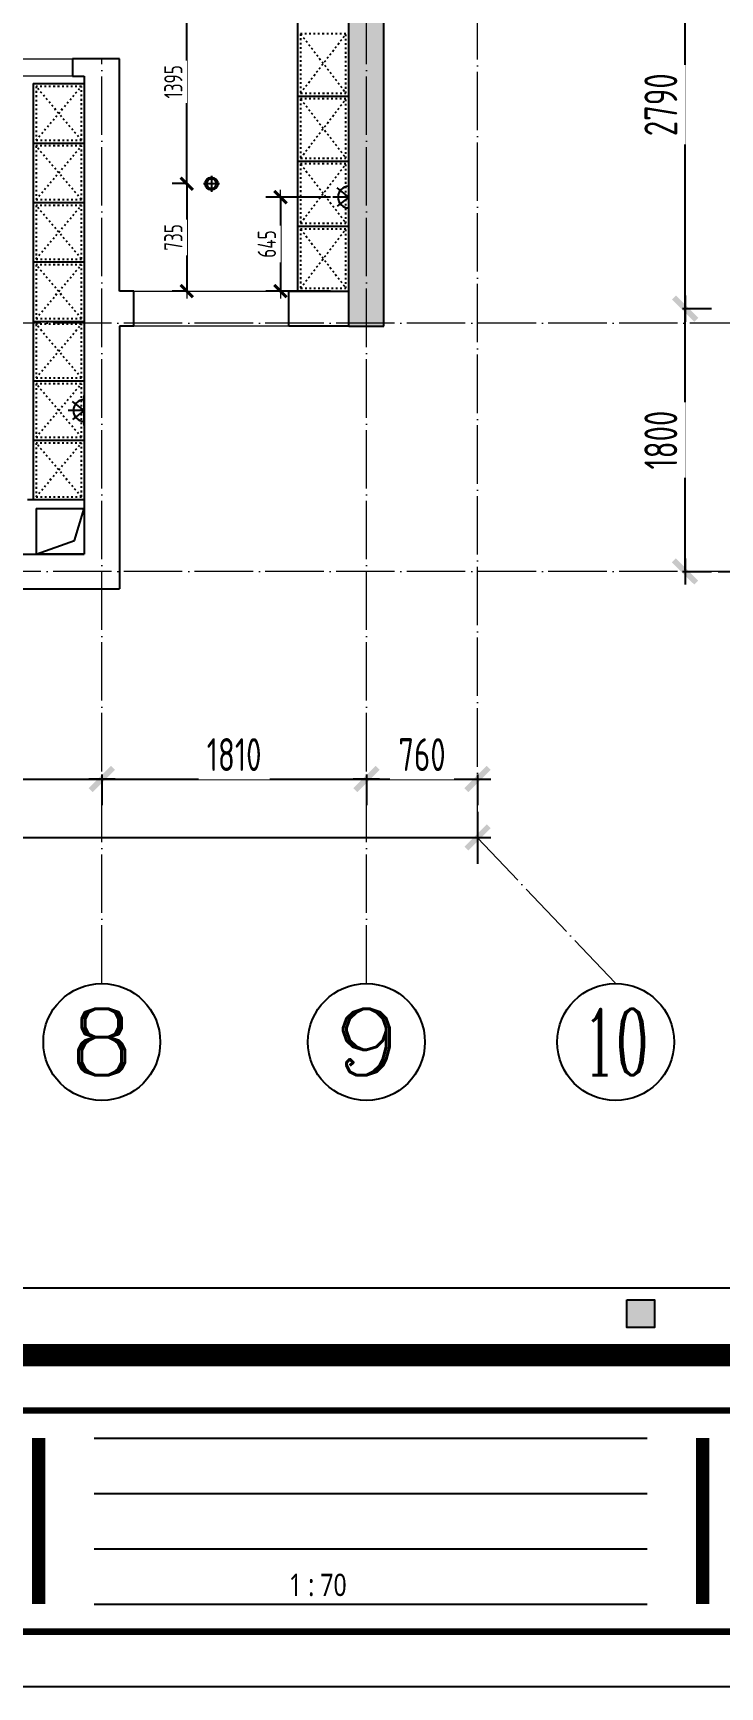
# Model space of a CAD drawing. Header units: inches. Extents: x -50945 to 250244, y -404780 to 18493.
# Drawn here: x 174147 to 178845, y -337352 to -326034 of the extents above; entities that cross this region are included whole.
import ezdxf
from ezdxf.enums import TextEntityAlignment as Align

# ---------------------------------------------------------------- set-up
doc = ezdxf.new("R2010")
doc.units = ezdxf.units.IN
doc.header["$MEASUREMENT"] = 0
doc.linetypes.add('ACAD_ISO03W100', pattern=[30, 12, -18])
doc.linetypes.add('DOTE', pattern=[2.42, 2, -0.2, 0.02, -0.2])
for name, color, linetype in [('0 @ 1 (1)', 7, 'Continuous'), ('15开关布置图-YJ', 2, 'Continuous'), ('AXIS', 1, 'Continuous'), ('AXIS_TEXT', 7, 'Continuous'), ('A图框', 7, 'Continuous'), ('D-ARCHI', 250, 'Continuous'), ('EVH 立面填充', 8, 'Continuous'), ('IBS-182-原建筑非承重墙', 150, 'Continuous'), ('IBS-200-原建筑承重墙柱', 200, 'Continuous'), ('IDS-040-固定高家具', 40, 'Continuous'), ('IRC-2-天花灯具', 2, 'Continuous'), ('外标注', 50, 'Continuous')]:
    doc.layers.add(name, color=color, linetype=linetype)
doc.layers.add('天棚材质标注', color=2, linetype='Continuous', lineweight=5)
doc.layers.add('门', color=65, linetype='Continuous', lineweight=13)
doc.styles.add('05.YBC-内标注2.5', font='', dxfattribs={"width": 0.8, "height": 2.5})
doc.styles.add('_TCH_AXIS', font='COMPLEX', dxfattribs={"bigfont": 'GBCBIG'})
doc.styles.add('COMPLEX', font='COMPLEX')
doc.styles.add('HBA-DIMT', font='ARCHS.SHX', dxfattribs={"width": 0.8})
doc.styles.get('05.YBC-内标注2.5').set_extended_font_data('SimSun')
doc.dimstyles.new('HBA_40', dxfattribs={"dimscale": 50, "dimtxt": 2.5, "dimasz": 0.1, "dimexe": 2, "dimexo": 2.5, "dimgap": 0.6, "dimtad": 1, "dimdec": 0, "dimrnd": 5, "dimzin": 0, "dimtxsty": 'HBA-DIMT', "dimblk": 'HBA_DIMENSION_TICK', "dimblk1": 'HBA_DIMENSION_TICK', "dimblk2": 'HBA_DIMENSION_TICK', "dimcen": 0.125, "dimclrd": 44, "dimclre": 44, "dimclrt": 2, "dimadec": 0, "dimazin": 0, "dimtfac": 1, "dimtdec": 0, "dimtix": 1, "dimtmove": 1, "dimatfit": 3, "dimldrblk": 'HBA_Leader_Dot', "dimfxl": 0, "dimtvp": 1, "dimtfill": 1, "dimtolj": 1, "dimtzin": 0, "dimarcsym": 0})

# ---------------------------------------------------------------- blocks, each defined once
blk = doc.blocks.new('HBA_DIMENSION_TICK')
at = {"color": 0, "linetype": 'ByBlock'}
for p, q in [((-10, 0), (0, 0)), ((0, 0), (10, 0))]:
    blk.add_line(p, q, dxfattribs=at)
at = {"color": 50, "linetype": 'ByBlock'}
blk.add_solid([(-10, -7), (-7, -10), (7, 10), (10, 7)], dxfattribs=at)
blk = doc.blocks.new('*D631')
at = {"layer": 'Defpoints', "color": 0, "transparency": 16777216}
for p in [(172577, -330884), (174617, -330884), (174617, -331139)]:
    blk.add_point(p, dxfattribs=at)
at = {"layer": '外标注', "color": 44, "lineweight": -2, "transparency": 16777216}
for p, q in [((172577, -331109), (172577, -331319)), ((172586, -331139), (174608, -331139)), ((174617, -331109), (174617, -331319))]:
    blk.add_line(p, q, dxfattribs=at)
at = {"layer": '外标注', "color": 44, "lineweight": -2, "transparency": 16777216, "xscale": 9, "yscale": 9, "zscale": 9, "rotation": 180}
blk.add_blockref('HBA_DIMENSION_TICK', (172577, -331139), dxfattribs=at)
at = {"layer": '外标注', "color": 44, "lineweight": -2, "transparency": 16777216, "xscale": 9, "yscale": 9, "zscale": 9}
blk.add_blockref('HBA_DIMENSION_TICK', (174617, -331139), dxfattribs=at)
at = {"layer": '外标注', "color": 2, "transparency": 16777216, "insert": (173597, -330972), "char_height": 225, "attachment_point": 5, "style": 'HBA-DIMT', "bg_fill": 3, "box_fill_scale": 1.25, "bg_fill_color": 256, "bg_fill_true_color": 13158600, "bg_fill_transparency": 0}
blk.add_mtext('\\A1;2040', dxfattribs=at)
blk = doc.blocks.new('HBA_Leader_Dot')
at = {"color": 0, "linetype": 'ByBlock'}
blk.add_line((-5, 0), (-10, 0), dxfattribs=at)
at = {"color": 0, "linetype": 'ByBlock', "const_width": 5}
blk.add_lwpolyline([(-2.5, 0, 1), (2.5, 0, 1)], format="xyb", close=True, dxfattribs=at)
blk = doc.blocks.new('*D632')
at = {"layer": 'Defpoints', "color": 0, "transparency": 16777216}
for p in [(174617, -330884), (176427, -330884), (176427, -331139)]:
    blk.add_point(p, dxfattribs=at)
at = {"layer": '外标注', "color": 44, "lineweight": -2, "transparency": 16777216}
for p, q in [((174617, -331109), (174617, -331319)), ((174626, -331139), (176418, -331139)), ((176427, -331109), (176427, -331319))]:
    blk.add_line(p, q, dxfattribs=at)
at = {"layer": '外标注', "color": 44, "lineweight": -2, "transparency": 16777216, "xscale": 9, "yscale": 9, "zscale": 9, "rotation": 180}
blk.add_blockref('HBA_DIMENSION_TICK', (174617, -331139), dxfattribs=at)
at = {"layer": '外标注', "color": 44, "lineweight": -2, "transparency": 16777216, "xscale": 9, "yscale": 9, "zscale": 9}
blk.add_blockref('HBA_DIMENSION_TICK', (176427, -331139), dxfattribs=at)
at = {"layer": '外标注', "color": 2, "transparency": 16777216, "insert": (175522, -330972), "char_height": 225, "attachment_point": 5, "style": 'HBA-DIMT', "bg_fill": 3, "box_fill_scale": 1.25, "bg_fill_color": 256, "bg_fill_true_color": 13158600, "bg_fill_transparency": 0}
blk.add_mtext('\\A1;1810', dxfattribs=at)
blk = doc.blocks.new('*D633')
at = {"layer": 'Defpoints', "color": 0, "transparency": 16777216}
for p in [(176427, -330884), (177187, -330884), (177187, -331139)]:
    blk.add_point(p, dxfattribs=at)
at = {"layer": '外标注', "color": 44, "lineweight": -2, "transparency": 16777216}
for p, q in [((176427, -331109), (176427, -331319)), ((176436, -331139), (177178, -331139)), ((177187, -331109), (177187, -331319))]:
    blk.add_line(p, q, dxfattribs=at)
at = {"layer": '外标注', "color": 44, "lineweight": -2, "transparency": 16777216, "xscale": 9, "yscale": 9, "zscale": 9, "rotation": 180}
blk.add_blockref('HBA_DIMENSION_TICK', (176427, -331139), dxfattribs=at)
at = {"layer": '外标注', "color": 44, "lineweight": -2, "transparency": 16777216, "xscale": 9, "yscale": 9, "zscale": 9}
blk.add_blockref('HBA_DIMENSION_TICK', (177187, -331139), dxfattribs=at)
at = {"layer": '外标注', "color": 2, "transparency": 16777216, "insert": (176807, -330972), "char_height": 225, "attachment_point": 5, "style": 'HBA-DIMT', "bg_fill": 3, "box_fill_scale": 1.25, "bg_fill_color": 256, "bg_fill_true_color": 13158600, "bg_fill_transparency": 0}
blk.add_mtext('\\A1;760', dxfattribs=at)
blk = doc.blocks.new('*D634')
at = {"layer": 'Defpoints', "color": 0, "transparency": 16777216}
for p in [(162487, -331139), (177187, -331139), (177187, -331539)]:
    blk.add_point(p, dxfattribs=at)
at = {"layer": '外标注', "color": 44, "lineweight": -2, "transparency": 16777216}
for p, q in [((162487, -331364), (162487, -331719)), ((177187, -331364), (177187, -331719)), ((162496, -331539), (177178, -331539))]:
    blk.add_line(p, q, dxfattribs=at)
at = {"layer": '外标注', "color": 44, "lineweight": -2, "transparency": 16777216, "xscale": 9, "yscale": 9, "zscale": 9, "rotation": 180}
blk.add_blockref('HBA_DIMENSION_TICK', (162487, -331539), dxfattribs=at)
at = {"layer": '外标注', "color": 44, "lineweight": -2, "transparency": 16777216, "xscale": 9, "yscale": 9, "zscale": 9}
blk.add_blockref('HBA_DIMENSION_TICK', (177187, -331539), dxfattribs=at)
at = {"layer": '外标注', "color": 2, "transparency": 16777216, "insert": (169837, -331372), "char_height": 225, "attachment_point": 5, "style": 'HBA-DIMT', "bg_fill": 3, "box_fill_scale": 1.25, "bg_fill_color": 256, "bg_fill_true_color": 13158600, "bg_fill_transparency": 0}
blk.add_mtext('\\A1;14700', dxfattribs=at)
blk = doc.blocks.new('*D635')
at = {"layer": 'Defpoints', "color": 0, "transparency": 16777216}
for p in [(178365, -327920), (178607, -327920), (178365, -329719)]:
    blk.add_point(p, dxfattribs=at)
at = {"layer": '外标注', "color": 44, "lineweight": -2, "transparency": 16777216}
for p, q in [((178590, -327920), (178787, -327920)), ((178607, -329710), (178607, -327929)), ((178590, -329719), (178787, -329719))]:
    blk.add_line(p, q, dxfattribs=at)
at = {"layer": '外标注', "color": 44, "lineweight": -2, "transparency": 16777216, "xscale": 9, "yscale": 9, "zscale": 9}
for p, rotation in [((178607, -327920), 90), ((178607, -329719), 270)]:
    blk.add_blockref('HBA_DIMENSION_TICK', p, dxfattribs=dict(at, rotation=rotation))
at = {"layer": '外标注', "color": 2, "transparency": 16777216, "insert": (178441, -328820), "char_height": 225, "attachment_point": 5, "rotation": 90, "style": 'HBA-DIMT', "bg_fill": 3, "box_fill_scale": 1.25, "bg_fill_color": 256, "bg_fill_true_color": 13158600, "bg_fill_transparency": 0}
blk.add_mtext('\\A1;1800', dxfattribs=at)
blk = doc.blocks.new('*D636')
at = {"layer": 'Defpoints', "color": 0, "transparency": 16777216}
for p in [(178365, -325130), (178607, -325130), (178365, -327920)]:
    blk.add_point(p, dxfattribs=at)
at = {"layer": '外标注', "color": 44, "lineweight": -2, "transparency": 16777216}
for p, q in [((178590, -325130), (178787, -325130)), ((178607, -327911), (178607, -325139)), ((178590, -327920), (178787, -327920))]:
    blk.add_line(p, q, dxfattribs=at)
at = {"layer": '外标注', "color": 44, "lineweight": -2, "transparency": 16777216, "xscale": 9, "yscale": 9, "zscale": 9}
for p, rotation in [((178607, -325130), 90), ((178607, -327920), 270)]:
    blk.add_blockref('HBA_DIMENSION_TICK', p, dxfattribs=dict(at, rotation=rotation))
at = {"layer": '外标注', "color": 2, "transparency": 16777216, "insert": (178441, -326525), "char_height": 225, "attachment_point": 5, "rotation": 90, "style": 'HBA-DIMT', "bg_fill": 3, "box_fill_scale": 1.25, "bg_fill_color": 256, "bg_fill_true_color": 13158600, "bg_fill_transparency": 0}
blk.add_mtext('\\A1;2790', dxfattribs=at)
blk = doc.blocks.new('*D639')
at = {"layer": 'Defpoints', "color": 0, "transparency": 16777216}
for p in [(178607, -320410), (179007, -320410), (178607, -329719)]:
    blk.add_point(p, dxfattribs=at)
at = {"layer": '外标注', "color": 44, "lineweight": -2, "transparency": 16777216}
for p, q in [((178832, -320410), (179187, -320410)), ((179007, -329710), (179007, -320419)), ((178832, -329719), (179187, -329719))]:
    blk.add_line(p, q, dxfattribs=at)
at = {"layer": '外标注', "color": 44, "lineweight": -2, "transparency": 16777216, "xscale": 9, "yscale": 9, "zscale": 9}
for p, rotation in [((179007, -320410), 90), ((179007, -329719), 270)]:
    blk.add_blockref('HBA_DIMENSION_TICK', p, dxfattribs=dict(at, rotation=rotation))
at = {"layer": '外标注', "color": 2, "transparency": 16777216, "insert": (178841, -325064), "char_height": 225, "attachment_point": 5, "rotation": 90, "style": 'HBA-DIMT', "bg_fill": 3, "box_fill_scale": 1.25, "bg_fill_color": 256, "bg_fill_true_color": 13158600, "bg_fill_transparency": 0}
blk.add_mtext('\\A1;9310', dxfattribs=at)
blk = doc.blocks.new('_AXISO')
blk.add_circle((0, 0), 0.5)
at = {"layer": 'AXIS_TEXT', "style": 'COMPLEX', "width": 1.041667}
blk.add_attdef('A', text='', height=0.56, dxfattribs=at).set_placement((-0.25, -0.28), (0.25, -0.28), align=Align.FIT)
blk = doc.blocks.new('gegeg')
at = {"layer": 'A图框'}
h = blk.add_hatch(color=256, dxfattribs=at)
h.dxf.hatch_style = 1
h.paths.add_polyline_path([(154931, -57558), (154756, -57558), (154756, -57733), (154931, -57733)])
for p, q in [((133887, -57482), (161887, -57482)), ((151384, -58433), (154884, -58433)), ((151384, -58783), (154884, -58783)), ((151384, -59133), (154884, -59133)), ((151384, -59483), (154884, -59483))]:
    blk.add_line(p, q, dxfattribs=at)
for points in [[(162587, -39218), (162587, -60008), (133187, -60008), (133187, -39218)], [(154756, -57558), (154931, -57558), (154931, -57733), (154756, -57733)]]:
    blk.add_lwpolyline(points, close=True, dxfattribs=at)
for points, const_width in [([(161887, -57908), (133887, -57908)], 140), ([(151034, -58433), (151034, -59483)], 84), ([(155234, -58433), (155234, -59483)], 84)]:
    blk.add_lwpolyline(points, dxfattribs=dict(at, const_width=const_width))
at = {"layer": 'A图框', "const_width": 42}
blk.add_lwpolyline([(133537, -58258), (162237, -58258), (162237, -59658), (133537, -59658)], close=True, dxfattribs=at)
at = {"layer": '0 @ 1 (1)', "insert": (152579, -59363), "char_height": 175, "width": 3199.54, "attachment_point": 4, "style": '05.YBC-内标注2.5'}
blk.add_mtext('{\\fMicrosoft YaHei|b0|i0|c134|p34;\\H0.8x; 1 : 70}', dxfattribs=at)
blk = doc.blocks.new('A$C2C253EB8')
at = {"layer": 'IRC-2-天花灯具', "color": 250}
for p, q in [((0, 55), (110, 55)), ((55, 0), (55, 110))]:
    blk.add_line(p, q, dxfattribs=at)
at = {"layer": 'IRC-2-天花灯具', "color": 2}
blk.add_ellipse((55, 55), major_axis=(44, 0), ratio=1, start_param=1.571461413961594, end_param=7.85464672114118, dxfattribs=at)
at = {"layer": 'IRC-2-天花灯具', "color": 251}
blk.add_ellipse((55, 55), major_axis=(33, 0), ratio=1, start_param=1.570667, end_param=7.853852, dxfattribs=at)
blk = doc.blocks.new('*D650')
at = {"layer": 'Defpoints', "color": 0, "transparency": 16777216}
for p in [(175312, -327065), (175198, -327800), (175312, -327800)]:
    blk.add_point(p, dxfattribs=at)
at = {"layer": '天棚材质标注', "color": 44, "lineweight": -2, "transparency": 16777216}
for p, q in [((175187, -327065), (175098, -327065)), ((175198, -327070), (175198, -327795)), ((175187, -327800), (175098, -327800))]:
    blk.add_line(p, q, dxfattribs=at)
at = {"layer": '天棚材质标注', "color": 44, "lineweight": -2, "transparency": 16777216, "xscale": 5, "yscale": 5, "zscale": 5}
for p, rotation in [((175198, -327065), 90), ((175198, -327800), 270)]:
    blk.add_blockref('HBA_DIMENSION_TICK', p, dxfattribs=dict(at, rotation=rotation))
at = {"layer": '天棚材质标注', "color": 2, "transparency": 16777216, "insert": (175106, -327433), "char_height": 125, "attachment_point": 5, "rotation": 90, "style": 'HBA-DIMT', "bg_fill": 3, "box_fill_scale": 1.25, "bg_fill_color": 256, "bg_fill_true_color": 13158600, "bg_fill_transparency": 0}
blk.add_mtext('\\A1;735', dxfattribs=at)
blk = doc.blocks.new('*D651')
at = {"layer": 'Defpoints', "color": 0, "transparency": 16777216}
for p in [(175198, -325670), (175312, -325670), (175312, -327065)]:
    blk.add_point(p, dxfattribs=at)
at = {"layer": '天棚材质标注', "color": 44, "lineweight": -2, "transparency": 16777216}
for p, q in [((175187, -325670), (175098, -325670)), ((175198, -327060), (175198, -325675)), ((175187, -327065), (175098, -327065))]:
    blk.add_line(p, q, dxfattribs=at)
at = {"layer": '天棚材质标注', "color": 44, "lineweight": -2, "transparency": 16777216, "xscale": 5, "yscale": 5, "zscale": 5}
for p, rotation in [((175198, -325670), 90), ((175198, -327065), 270)]:
    blk.add_blockref('HBA_DIMENSION_TICK', p, dxfattribs=dict(at, rotation=rotation))
at = {"layer": '天棚材质标注', "color": 2, "transparency": 16777216, "insert": (175106, -326368), "char_height": 125, "attachment_point": 5, "rotation": 90, "style": 'HBA-DIMT', "bg_fill": 3, "box_fill_scale": 1.25, "bg_fill_color": 256, "bg_fill_true_color": 13158600, "bg_fill_transparency": 0}
blk.add_mtext('\\A1;1395', dxfattribs=at)
blk = doc.blocks.new('fhty')
at = {"layer": 'IRC-2-天花灯具'}
for p, q in [((717910, -196860), (717910, -197065)), ((717910, -196962), (717990, -196900)), ((717910, -196962), (718019, -196962)), ((717910, -196962), (717990, -197025))]:
    blk.add_line(p, q, dxfattribs=at)
blk.add_arc((717910, -196962), 74.3, 270, 90, dxfattribs=at)
blk = doc.blocks.new('*D720')
at = {"layer": 'Defpoints', "color": 0, "transparency": 16777216}
for p in [(176307, -327157), (175839, -327800), (176307, -327800)]:
    blk.add_point(p, dxfattribs=at)
at = {"layer": '天棚材质标注', "color": 44, "lineweight": -2, "transparency": 16777216}
for p, q in [((176182, -327157), (175739, -327157)), ((175839, -327162), (175839, -327795)), ((176182, -327800), (175739, -327800))]:
    blk.add_line(p, q, dxfattribs=at)
at = {"layer": '天棚材质标注', "color": 44, "lineweight": -2, "transparency": 16777216, "xscale": 5, "yscale": 5, "zscale": 5}
for p, rotation in [((175839, -327157), 90), ((175839, -327800), 270)]:
    blk.add_blockref('HBA_DIMENSION_TICK', p, dxfattribs=dict(at, rotation=rotation))
at = {"layer": '天棚材质标注', "color": 2, "transparency": 16777216, "insert": (175746, -327478), "char_height": 125, "attachment_point": 5, "rotation": 90, "style": 'HBA-DIMT', "bg_fill": 3, "box_fill_scale": 1.25, "bg_fill_color": 256, "bg_fill_true_color": 13158600, "bg_fill_transparency": 0}
blk.add_mtext('\\A1;645', dxfattribs=at)

msp = doc.modelspace()

# ---------------------------------------------------------------- hatches: boundary and pattern name
at = {"layer": 'EVH 立面填充'}
h = msp.add_hatch(color=256, dxfattribs=at)
h.dxf.hatch_style = 1
h.paths.add_polyline_path([(176547.07, -325250.4), (177307.07, -325250.4), (177307.07, -325010.4), (176307.07, -325010.4), (176307.07, -328040.4), (176547.07, -328040.4)])

# ---------------------------------------------------------------- linework, layer by layer
for p in [(175957.07, -326465.4), (175957.07, -326910.4), (175957.07, -327355.4)]:
    msp.add_point(p)
at = {"layer": 'IBS-182-原建筑非承重墙'}
for p, q in [((174736.77, -326210.4), (174416.77, -326210.4)), ((174416.77, -326210.4), (174416.77, -326330.4)), ((174736.77, -327800.4), (174736.77, -326210.4)), ((174416.77, -326330.4), (174496.77, -326330.4)), ((174496.77, -326330.4), (174496.77, -329600.4)), ((174836.77, -327800.4), (174736.77, -327800.4)), ((174836.77, -328040.4), (174836.77, -327800.4)), ((175897.07, -328040.4), (175897.07, -327800.4)), ((175897.07, -327800.4), (176307.07, -327800.4)), ((174836.77, -328040.4), (174736.77, -328040.4)), ((174736.77, -328040.4), (174736.77, -329838.73)), ((176307.07, -328040.4), (175897.07, -328040.4)), ((174108.53, -329227.41), (174496.77, -329227.41)), ((174168.53, -329287.41), (174168.53, -329600.4)), ((174168.53, -329287.41), (174496.77, -329287.41)), ((174430.23, -329507.82), (174496.77, -329287.41)), ((174168.53, -329600.4), (174430.23, -329507.82)), ((172696.77, -329600.4), (174496.77, -329600.4)), ((174496.77, -329600.4), (174168.53, -329600.4)), ((172696.77, -329838.73), (174736.77, -329838.73))]:
    msp.add_line(p, q, dxfattribs=at)
at = {"layer": 'IBS-200-原建筑承重墙柱', "ltscale": 0.02}
for p, q in [((176307.07, -328040.4), (176307.07, -325010.4)), ((176547.07, -328040.4), (176547.07, -325250.4)), ((176307.07, -328040.4), (176547.07, -328040.4))]:
    msp.add_line(p, q, dxfattribs=at)
at = {"layer": 'IDS-040-固定高家具'}
for p, q in [((175957.07, -327800.4), (175957.07, -325130.4)), ((174146.77, -326380.4), (174146.77, -329227.41)), ((174146.77, -326380.4), (174496.77, -326380.4)), ((175957.07, -326465.4), (176307.07, -326465.4)), ((174146.77, -326787.12), (174496.77, -326787.12)), ((175957.07, -326910.4), (176307.07, -326910.4)), ((174146.77, -327193.83), (174496.77, -327193.83)), ((175957.07, -327355.4), (176307.07, -327355.4)), ((174146.77, -327600.55), (174496.77, -327600.55)), ((174146.77, -328007.26), (174496.77, -328007.26)), ((174146.77, -328413.98), (174496.77, -328413.98)), ((174146.77, -328820.69), (174496.77, -328820.69))]:
    msp.add_line(p, q, dxfattribs=at)
at = {"layer": 'IDS-040-固定高家具', "linetype": 'ACAD_ISO03W100'}
for p, q in [((175977.07, -326445.4), (176287.07, -326040.4)), ((175977.07, -326040.4), (176287.07, -326445.4)), ((174166.77, -326767.12), (174476.77, -326400.4)), ((174476.77, -326767.12), (174166.77, -326400.4)), ((175977.07, -326890.4), (176287.07, -326485.4)), ((175977.07, -326485.4), (176287.07, -326890.4)), ((174166.77, -327173.83), (174476.77, -326807.12)), ((174476.77, -327173.83), (174166.77, -326807.12)), ((175977.07, -327335.4), (176287.07, -326930.4)), ((175977.07, -326930.4), (176287.07, -327335.4)), ((174166.77, -327580.55), (174476.77, -327213.83)), ((174476.77, -327580.55), (174166.77, -327213.83)), ((175977.07, -327780.4), (176287.07, -327375.4)), ((175977.07, -327375.4), (176287.07, -327780.4)), ((174166.77, -327987.26), (174476.77, -327620.55)), ((174476.77, -327987.26), (174166.77, -327620.55)), ((174166.77, -328393.98), (174476.77, -328027.26)), ((174476.77, -328393.98), (174166.77, -328027.26)), ((174166.77, -328800.69), (174476.77, -328433.98)), ((174476.77, -328800.69), (174166.77, -328433.98)), ((174166.77, -329207.41), (174476.77, -328840.69)), ((174476.77, -329207.41), (174166.77, -328840.69))]:
    msp.add_line(p, q, dxfattribs=at)
for points in [[(175977.07, -326445.4), (176287.07, -326445.4), (176287.07, -326040.4), (175977.07, -326040.4)], [(174166.77, -326767.12), (174476.77, -326767.12), (174476.77, -326400.4), (174166.77, -326400.4)], [(175977.07, -326890.4), (176287.07, -326890.4), (176287.07, -326485.4), (175977.07, -326485.4)], [(174166.77, -327173.83), (174476.77, -327173.83), (174476.77, -326807.12), (174166.77, -326807.12)], [(175977.07, -327335.4), (176287.07, -327335.4), (176287.07, -326930.4), (175977.07, -326930.4)], [(174166.77, -327580.55), (174476.77, -327580.55), (174476.77, -327213.83), (174166.77, -327213.83)], [(175977.07, -327780.4), (176287.07, -327780.4), (176287.07, -327375.4), (175977.07, -327375.4)], [(174166.77, -327987.26), (174476.77, -327987.26), (174476.77, -327620.55), (174166.77, -327620.55)], [(174166.77, -328393.98), (174476.77, -328393.98), (174476.77, -328027.26), (174166.77, -328027.26)], [(174166.77, -328800.69), (174476.77, -328800.69), (174476.77, -328433.98), (174166.77, -328433.98)], [(174166.77, -329207.41), (174476.77, -329207.41), (174476.77, -328840.69), (174166.77, -328840.69)]]:
    msp.add_lwpolyline(points, close=True, dxfattribs=at)
at = {"layer": '门', "color": 8, "lineweight": 5}
for points in [[(172836.77, -326210.4), (174416.77, -326210.4), (174416.77, -326330.4), (172836.77, -326330.4)], [(174836.77, -327800.4), (175897.07, -327800.4), (175897.07, -328040.4), (174836.77, -328040.4)]]:
    msp.add_lwpolyline(points, close=True, dxfattribs=at)

# ---------------------------------------------------------------- block references
at = {"layer": 'AXIS'}
ref = msp.add_blockref('_AXISO', (174616.77, -332938.73), dxfattribs=dict(at, xscale=800, yscale=800, zscale=800))
ref.add_attrib('A', '8', dxfattribs={"layer": 'AXIS_TEXT', "height": 452.55, "style": '_TCH_AXIS', "width": 1.5}).set_placement((174390.49, -333165.01), (174843.04, -333165.01), align=Align.FIT)
ref = msp.add_blockref('_AXISO', (176427.07, -332938.73), dxfattribs=dict(at, xscale=800, yscale=800, zscale=800))
ref.add_attrib('A', '9', dxfattribs={"layer": 'AXIS_TEXT', "height": 452.55, "style": '_TCH_AXIS', "width": 1.5}).set_placement((176200.79, -333165.01), (176653.34, -333165.01), align=Align.FIT)
ref = msp.add_blockref('_AXISO', (178131.73, -332938.73), dxfattribs=dict(at, xscale=800, yscale=800, zscale=800))
ref.add_attrib('A', '10', dxfattribs={"layer": 'AXIS_TEXT', "height": 452.548, "style": '_TCH_AXIS', "width": 0.724138}).set_placement((177905.46, -333165.01), (178358.01, -333165.01), align=Align.FIT)
at = {"layer": 'IRC-2-天花灯具', "rotation": 180}
for name, p in [('A$C2C253EB8', (175421.92, -327010.4)), ('fhty', (894216.7, -524118.99)), ('fhty', (892406.4, -525579.77))]:
    msp.add_blockref(name, p, dxfattribs=at)

# ---------------------------------------------------------------- dimensions: what is measured, and where the dimension line sits
at = {"layer": '外标注'}
dim = msp.add_linear_dim(base=(178607.07, -327920.4), p1=(178365.29, -329718.73), p2=(178365.29, -327920.4), angle=270, dimstyle='HBA_40', override={"dimscale": 90, "dimfxl": 200, "dimfxlon": 1}, dxfattribs=at)
dim.commit()
dim.dimension.update_dxf_attribs({"geometry": '*D635', "text_midpoint": (178440.57, -328819.57)})
dim = msp.add_linear_dim(base=(174616.77, -331138.73), p1=(172576.77, -330883.69), p2=(174616.77, -330883.69), dimstyle='HBA_40', override={"dimscale": 90, "dimfxl": 200, "dimfxlon": 1}, dxfattribs=at)
dim.commit()
dim.dimension.update_dxf_attribs({"geometry": '*D631', "text_midpoint": (173596.77, -330972.23)})

# ---------------------------------------------------------------- next in the draw order: dimensions: what is measured, and where the dimension line sits
dim = msp.add_linear_dim(base=(178607.07, -325130.4), p1=(178365.29, -327920.4), p2=(178365.29, -325130.4), angle=270, dimstyle='HBA_40', override={"dimscale": 90, "dimfxl": 200, "dimfxlon": 1}, dxfattribs=at)
dim.commit()
dim.dimension.update_dxf_attribs({"geometry": '*D636', "text_midpoint": (178440.57, -326525.4)})
dim = msp.add_linear_dim(base=(176427.07, -331138.73), p1=(174616.77, -330883.69), p2=(176427.07, -330883.69), dimstyle='HBA_40', override={"dimscale": 90, "dimfxl": 200, "dimfxlon": 1}, dxfattribs=at)
dim.commit()
dim.dimension.update_dxf_attribs({"geometry": '*D632', "text_midpoint": (175521.92, -330972.23)})

# ---------------------------------------------------------------- next in the draw order: dimensions: what is measured, and where the dimension line sits
dim = msp.add_linear_dim(base=(179007.07, -320410.16), p1=(178607.07, -329718.73), p2=(178607.07, -320410.16), angle=90, dimstyle='HBA_40', override={"dimscale": 90, "dimfxl": 200, "dimfxlon": 1}, dxfattribs=at)
dim.commit()
dim.dimension.update_dxf_attribs({"geometry": '*D639', "text_midpoint": (178840.57, -325064.44)})
dim = msp.add_linear_dim(base=(177187.07, -331138.73), p1=(176427.07, -330883.69), p2=(177187.07, -330883.69), dimstyle='HBA_40', override={"dimscale": 90, "dimfxl": 200, "dimfxlon": 1}, dxfattribs=at)
dim.commit()
dim.dimension.update_dxf_attribs({"geometry": '*D633', "text_midpoint": (176807.07, -330972.23)})

# ---------------------------------------------------------------- next in the draw order: linework, layer by layer
at = {"layer": 'D-ARCHI', "color": 251, "linetype": 'DOTE', "lineweight": 5, "ltscale": 200}
for p, q in [((180007.07, -328020.4), (159679.81, -328020.4)), ((180007.07, -329718.73), (159679.81, -329718.73))]:
    msp.add_line(p, q, dxfattribs=at)

# ---------------------------------------------------------------- next in the draw order: dimensions: what is measured, and where the dimension line sits
at = {"layer": '外标注'}
dim = msp.add_linear_dim(base=(177187.07, -331538.73), p1=(162487.07, -331138.73), p2=(177187.07, -331138.73), dimstyle='HBA_40', override={"dimscale": 90, "dimfxl": 200, "dimfxlon": 1}, dxfattribs=at)
dim.commit()
dim.dimension.update_dxf_attribs({"geometry": '*D634', "text_midpoint": (169837.07, -331372.23)})

# ---------------------------------------------------------------- next in the draw order: linework, layer by layer
at = {"layer": 'D-ARCHI', "color": 251, "linetype": 'DOTE', "lineweight": 5, "ltscale": 200}
for p, q in [((177187.07, -331538.73), (177187.07, -317590.16)), ((176427.07, -332538.73), (176427.07, -325010.4)), ((174616.77, -332538.73), (174616.77, -326210.4)), ((177187.07, -331541.23), (178131.73, -332538.73))]:
    msp.add_line(p, q, dxfattribs=at)

# ---------------------------------------------------------------- next in the draw order: block references
at = {"layer": '15开关布置图-YJ', "color": 2, "xscale": 1.081091401797356, "yscale": 1.081091401797356, "zscale": 1.081091401797356}
msp.add_blockref('gegeg', (10904.09, -272478.19), dxfattribs=at)

# ---------------------------------------------------------------- next in the draw order: dimensions: what is measured, and where the dimension line sits
at = {"layer": '天棚材质标注', "color": 6}
for base, p1, p2, picture, middle in [((175198.45, -327800.4), (175311.92, -327065.4), (175311.92, -327800.4), '*D650', (175105.95, -327432.9)), ((175838.64, -327800.4), (176307.07, -327156.57), (176307.07, -327800.4), '*D720', (175746.14, -327478.48))]:
    dim = msp.add_linear_dim(base=base, p1=p1, p2=p2, angle=90, dimstyle='HBA_40', dxfattribs=at)
    dim.commit()
    dim.dimension.update_dxf_attribs({"geometry": picture, "text_midpoint": middle})

# ---------------------------------------------------------------- next in the draw order: dimensions: what is measured, and where the dimension line sits
dim = msp.add_linear_dim(base=(175198.45, -325670.4), p1=(175311.92, -327065.4), p2=(175311.92, -325670.4), angle=90, dimstyle='HBA_40', dxfattribs=at)
dim.commit()
dim.dimension.update_dxf_attribs({"geometry": '*D651', "text_midpoint": (175105.95, -326367.9)})

doc.saveas('drawing.dxf')
